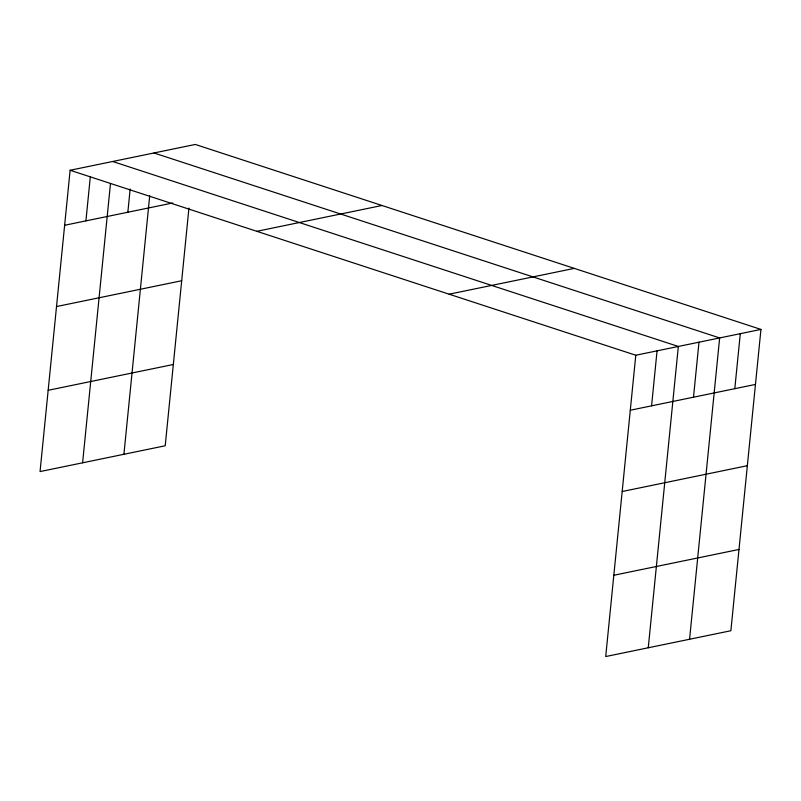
<?xml version="1.0" encoding="UTF-8"?>
<svg xmlns="http://www.w3.org/2000/svg" width="801" height="801" viewBox="0 0 801 801"><rect width="100%" height="100%" fill="white"/><g stroke="black" fill="none" stroke-linecap="round" stroke-linejoin="round"><path stroke-width="1.2" d="M760.95 329.421L635.784 355.233L605.706 656.55L730.872 630.737L760.95 329.421L195.294 144.45L70.128 170.263L40.05 471.579L165.216 445.767L188.946 208.08M85.917 220.876L90.303 176.881M82.603 462.798L110.488 183.489M127.85 212.235L130.162 189.006M123.915 454.287L149.717 195.754M651.573 405.847L657.06 350.848M648.259 647.769L678.337 346.463L112.681 161.492M693.506 397.196L698.993 342.197M689.571 639.248L719.648 337.942L153.992 152.971M734.807 388.685L740.294 333.677M64.631 225.271L172.796 202.963M256.791 231.309L381.957 205.497M56.521 306.553L181.687 280.74M449.111 294.197L574.287 268.385M48.16 390.297L173.326 364.485M630.297 410.232L755.463 384.42M622.177 491.514L747.343 465.701M613.816 575.268L738.993 549.456M70.128 170.263L635.784 355.233"/></g></svg>
